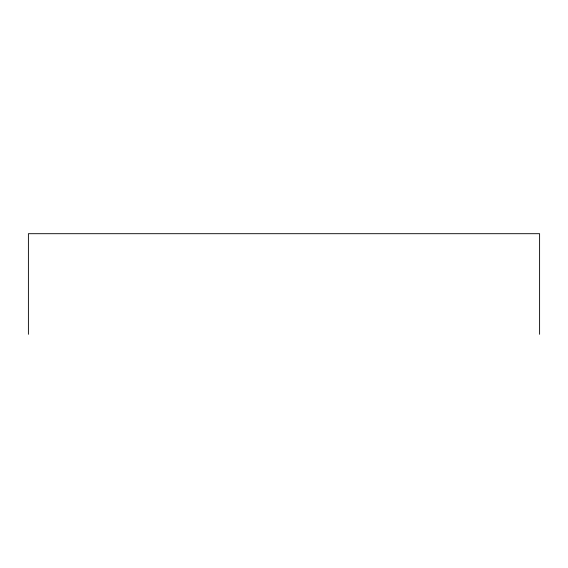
<?xml version="1.0" encoding="UTF-8"?>
<svg xmlns="http://www.w3.org/2000/svg" width="568" height="568" viewBox="0 0 568 568"><rect width="100%" height="100%" fill="white"/><g stroke="black" fill="none" stroke-linecap="round" stroke-linejoin="round"><path stroke-width="0.85" d="M539.6 334.303L539.6 233.696L28.4 233.696L28.4 334.303"/></g></svg>
